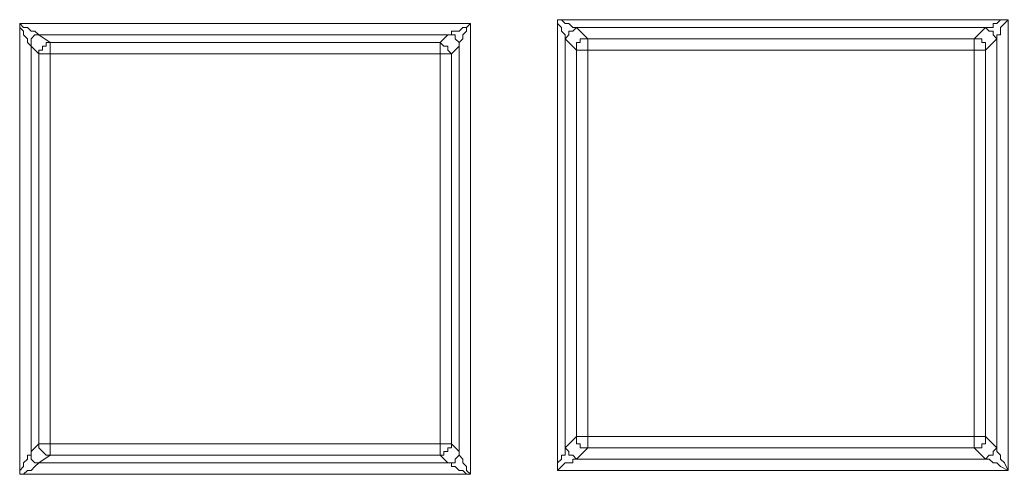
# Model space of a CAD drawing. Header units: centimetres. Extents: x -12.2 to 12.2, y -6.1 to 6.1.
# Drawn here: x -11.254 to -10.334, y -5.219 to -4.796 of the extents above; entities that cross this region are included whole.
import ezdxf

# ---------------------------------------------------------------- set-up
doc = ezdxf.new("R2010")
doc.units = ezdxf.units.CM
doc.header["$MEASUREMENT"] = 0
doc.layers.add('Camada 1', color=7, linetype='Continuous')

msp = doc.modelspace()

# ---------------------------------------------------------------- linework, layer by layer
at = {"layer": 'Camada 1', "lineweight": 9}
for points in [[(-10.75331, -4.79609), (-10.75331, -4.79609), (-10.33351, -4.79609), (-10.33351, -4.79609)], [(-10.75331, -5.2159), (-10.75331, -5.2159), (-10.75331, -4.79609), (-10.75331, -4.79609)], [(-10.33351, -4.79609), (-10.33351, -4.79609), (-10.33351, -5.2159), (-10.33351, -5.2159)], [(-11.25426, -4.79962), (-11.25426, -4.79962), (-10.83445, -4.79962), (-10.83445, -4.79962)], [(-11.25426, -5.21942), (-11.25426, -5.21942), (-11.25426, -4.79962), (-11.25426, -4.79962)], [(-10.83445, -4.79962), (-10.83445, -4.79962), (-10.83445, -5.21942), (-10.83445, -5.21942)], [(-10.35467, -4.80315), (-10.35467, -4.80315), (-10.73567, -4.80315), (-10.73567, -4.80315)], [(-10.73567, -4.80315), (-10.73567, -4.80315), (-10.72509, -4.81373), (-10.72509, -4.81373)], [(-10.36526, -4.81373), (-10.36526, -4.81373), (-10.35467, -4.80315), (-10.35467, -4.80315)], [(-10.85562, -4.8102), (-10.85562, -4.8102), (-11.23662, -4.8102), (-11.23662, -4.8102)], [(-11.23662, -4.8102), (-11.23662, -4.8102), (-11.22604, -4.81726), (-11.22604, -4.81726)], [(-10.86267, -4.81726), (-10.86267, -4.81726), (-10.85562, -4.8102), (-10.85562, -4.8102)], [(-10.74626, -4.81373), (-10.74626, -4.81373), (-10.74626, -5.19473), (-10.74626, -5.19473)], [(-10.73567, -4.82431), (-10.73567, -4.82431), (-10.74626, -4.81373), (-10.74626, -4.81373)], [(-10.72509, -4.81373), (-10.72509, -4.81373), (-10.36526, -4.81373), (-10.36526, -4.81373)], [(-10.34409, -4.81373), (-10.34409, -4.81373), (-10.35467, -4.82431), (-10.35467, -4.82431)], [(-10.34409, -5.19473), (-10.34409, -5.19473), (-10.34409, -4.81373), (-10.34409, -4.81373)], [(-11.24367, -4.82078), (-11.24367, -4.82078), (-11.24367, -5.19826), (-11.24367, -5.19826)], [(-11.23662, -4.82784), (-11.23662, -4.82784), (-11.24367, -4.82078), (-11.24367, -4.82078)], [(-11.22604, -4.81726), (-11.22604, -4.81726), (-10.86267, -4.81726), (-10.86267, -4.81726)], [(-10.84504, -4.82078), (-10.84504, -4.82078), (-10.85209, -4.82784), (-10.85209, -4.82784)], [(-10.84504, -5.19826), (-10.84504, -5.19826), (-10.84504, -4.82078), (-10.84504, -4.82078)], [(-10.73567, -5.18414), (-10.73567, -5.18414), (-10.73567, -4.82431), (-10.73567, -4.82431)], [(-10.36526, -4.82431), (-10.36526, -4.82431), (-10.72509, -4.82431), (-10.72509, -4.82431)], [(-10.72509, -4.82431), (-10.72509, -4.82431), (-10.72509, -5.18414), (-10.72509, -5.18414)], [(-10.36526, -5.18414), (-10.36526, -5.18414), (-10.36526, -4.82431), (-10.36526, -4.82431)], [(-10.35467, -4.82431), (-10.35467, -4.82431), (-10.35467, -5.18414), (-10.35467, -5.18414)], [(-11.23662, -5.1912), (-11.23662, -5.1912), (-11.23662, -4.82784), (-11.23662, -4.82784)], [(-10.86267, -4.82784), (-10.86267, -4.82784), (-11.22604, -4.82784), (-11.22604, -4.82784)], [(-11.22604, -4.82784), (-11.22604, -4.82784), (-11.22604, -5.1912), (-11.22604, -5.1912)], [(-10.86267, -5.1912), (-10.86267, -5.1912), (-10.86267, -4.82784), (-10.86267, -4.82784)], [(-10.85209, -4.82784), (-10.85209, -4.82784), (-10.85209, -5.1912), (-10.85209, -5.1912)], [(-11.24367, -5.19826), (-11.24367, -5.19826), (-11.23662, -5.1912), (-11.23662, -5.1912)], [(-11.22604, -5.1912), (-11.22604, -5.1912), (-10.86267, -5.1912), (-10.86267, -5.1912)], [(-10.85209, -5.1912), (-10.85209, -5.1912), (-10.84504, -5.19826), (-10.84504, -5.19826)], [(-10.74626, -5.19473), (-10.74626, -5.19473), (-10.73567, -5.18414), (-10.73567, -5.18414)], [(-10.72509, -5.18414), (-10.72509, -5.18414), (-10.36526, -5.18414), (-10.36526, -5.18414)], [(-10.35467, -5.18414), (-10.35467, -5.18414), (-10.34409, -5.19473), (-10.34409, -5.19473)], [(-11.22604, -5.20178), (-11.22604, -5.20178), (-11.23662, -5.20884), (-11.23662, -5.20884)], [(-10.86267, -5.20178), (-10.86267, -5.20178), (-11.22604, -5.20178), (-11.22604, -5.20178)], [(-10.85562, -5.20884), (-10.85562, -5.20884), (-10.86267, -5.20178), (-10.86267, -5.20178)], [(-10.72509, -5.19473), (-10.72509, -5.19473), (-10.73567, -5.20531), (-10.73567, -5.20531)], [(-10.36526, -5.19473), (-10.36526, -5.19473), (-10.72509, -5.19473), (-10.72509, -5.19473)], [(-10.35467, -5.20531), (-10.35467, -5.20531), (-10.36526, -5.19473), (-10.36526, -5.19473)], [(-11.23662, -5.20884), (-11.23662, -5.20884), (-10.85562, -5.20884), (-10.85562, -5.20884)], [(-10.73567, -5.20531), (-10.73567, -5.20531), (-10.35467, -5.20531), (-10.35467, -5.20531)], [(-10.83445, -5.21942), (-10.83445, -5.21942), (-11.25426, -5.21942), (-11.25426, -5.21942)], [(-10.33351, -5.2159), (-10.33351, -5.2159), (-10.75331, -5.2159), (-10.75331, -5.2159)]]:
    msp.add_open_spline(points, degree=3, dxfattribs=at)
for points, knots in [([(-10.74626, -4.81373), (-10.74626, -4.81373), (-10.74626, -4.81373), (-10.74626, -4.81373), (-10.74626, -4.81373), (-10.74626, -4.8102), (-10.74626, -4.8102), (-10.74626, -4.8102), (-10.74979, -4.80667), (-10.74979, -4.80667), (-10.74979, -4.80667), (-10.74979, -4.80315), (-10.74979, -4.80315), (-10.74979, -4.80315), (-10.75331, -4.79962), (-10.75331, -4.79962), (-10.75331, -4.79962), (-10.75331, -4.79609), (-10.75331, -4.79609)], [0, 0, 0, 0, 0.166667, 0.166667, 0.166667, 0.333333, 0.333333, 0.333333, 0.5, 0.5, 0.5, 0.666667, 0.666667, 0.666667, 0.833333, 0.833333, 0.833333, 1, 1, 1, 1]), ([(-10.75331, -4.79609), (-10.75331, -4.79609), (-10.74979, -4.79609), (-10.74979, -4.79609), (-10.74979, -4.79609), (-10.74626, -4.79962), (-10.74626, -4.79962), (-10.74626, -4.79962), (-10.74273, -4.79962), (-10.74273, -4.79962), (-10.74273, -4.79962), (-10.7392, -4.80315), (-10.7392, -4.80315), (-10.7392, -4.80315), (-10.73567, -4.80315), (-10.73567, -4.80315)], [0, 0, 0, 0, 0.2, 0.2, 0.2, 0.4, 0.4, 0.4, 0.6, 0.6, 0.6, 0.8, 0.8, 0.8, 1, 1, 1, 1]), ([(-10.35467, -4.80315), (-10.35467, -4.80315), (-10.35467, -4.80315), (-10.35467, -4.80315), (-10.35467, -4.80315), (-10.35115, -4.80315), (-10.35115, -4.80315), (-10.35115, -4.80315), (-10.34762, -4.80315), (-10.34762, -4.80315), (-10.34762, -4.80315), (-10.34762, -4.79962), (-10.34762, -4.79962), (-10.34762, -4.79962), (-10.34409, -4.79962), (-10.34409, -4.79962), (-10.34409, -4.79962), (-10.34056, -4.79609), (-10.34056, -4.79609), (-10.34056, -4.79609), (-10.33351, -4.79609), (-10.33351, -4.79609)], [0, 0, 0, 0, 0.142857, 0.142857, 0.142857, 0.285714, 0.285714, 0.285714, 0.428571, 0.428571, 0.428571, 0.571429, 0.571429, 0.571429, 0.714286, 0.714286, 0.714286, 0.857143, 0.857143, 0.857143, 1, 1, 1, 1]), ([(-10.33351, -4.79609), (-10.33351, -4.79609), (-10.33704, -4.79962), (-10.33704, -4.79962), (-10.33704, -4.79962), (-10.34056, -4.80315), (-10.34056, -4.80315), (-10.34056, -4.80315), (-10.34056, -4.80667), (-10.34056, -4.80667), (-10.34056, -4.80667), (-10.34056, -4.8102), (-10.34056, -4.8102), (-10.34056, -4.8102), (-10.34409, -4.8102), (-10.34409, -4.8102), (-10.34409, -4.8102), (-10.34409, -4.81373), (-10.34409, -4.81373)], [0, 0, 0, 0, 0.166667, 0.166667, 0.166667, 0.333333, 0.333333, 0.333333, 0.5, 0.5, 0.5, 0.666667, 0.666667, 0.666667, 0.833333, 0.833333, 0.833333, 1, 1, 1, 1]), ([(-11.25426, -4.79962), (-11.25426, -4.79962), (-11.25073, -4.80315), (-11.25073, -4.80315), (-11.25073, -4.80315), (-11.2472, -4.80315), (-11.2472, -4.80315), (-11.2472, -4.80315), (-11.24367, -4.80667), (-11.24367, -4.80667), (-11.24367, -4.80667), (-11.24015, -4.80667), (-11.24015, -4.80667), (-11.24015, -4.80667), (-11.23662, -4.8102), (-11.23662, -4.8102)], [0, 0, 0, 0, 0.2, 0.2, 0.2, 0.4, 0.4, 0.4, 0.6, 0.6, 0.6, 0.8, 0.8, 0.8, 1, 1, 1, 1]), ([(-11.24367, -4.82078), (-11.24367, -4.82078), (-11.24367, -4.82078), (-11.24367, -4.82078), (-11.24367, -4.82078), (-11.2472, -4.81726), (-11.2472, -4.81726), (-11.2472, -4.81726), (-11.2472, -4.81373), (-11.2472, -4.81373), (-11.2472, -4.81373), (-11.25073, -4.8102), (-11.25073, -4.8102), (-11.25073, -4.8102), (-11.25073, -4.80667), (-11.25073, -4.80667), (-11.25073, -4.80667), (-11.25426, -4.80315), (-11.25426, -4.80315), (-11.25426, -4.80315), (-11.25426, -4.79962), (-11.25426, -4.79962)], [0, 0, 0, 0, 0.142857, 0.142857, 0.142857, 0.285714, 0.285714, 0.285714, 0.428571, 0.428571, 0.428571, 0.571429, 0.571429, 0.571429, 0.714286, 0.714286, 0.714286, 0.857143, 0.857143, 0.857143, 1, 1, 1, 1]), ([(-10.85562, -4.8102), (-10.85562, -4.8102), (-10.85562, -4.8102), (-10.85562, -4.8102), (-10.85562, -4.8102), (-10.85209, -4.8102), (-10.85209, -4.8102), (-10.85209, -4.8102), (-10.85209, -4.80667), (-10.85209, -4.80667), (-10.85209, -4.80667), (-10.84856, -4.80667), (-10.84856, -4.80667), (-10.84856, -4.80667), (-10.84504, -4.80667), (-10.84504, -4.80667), (-10.84504, -4.80667), (-10.84151, -4.80315), (-10.84151, -4.80315), (-10.84151, -4.80315), (-10.83798, -4.80315), (-10.83798, -4.80315), (-10.83798, -4.80315), (-10.83445, -4.79962), (-10.83445, -4.79962)], [0, 0, 0, 0, 0.125, 0.125, 0.125, 0.25, 0.25, 0.25, 0.375, 0.375, 0.375, 0.5, 0.5, 0.5, 0.625, 0.625, 0.625, 0.75, 0.75, 0.75, 0.875, 0.875, 0.875, 1, 1, 1, 1]), ([(-10.83445, -4.79962), (-10.83445, -4.79962), (-10.83798, -4.80315), (-10.83798, -4.80315), (-10.83798, -4.80315), (-10.83798, -4.80667), (-10.83798, -4.80667), (-10.83798, -4.80667), (-10.84151, -4.8102), (-10.84151, -4.8102), (-10.84151, -4.8102), (-10.84151, -4.81373), (-10.84151, -4.81373), (-10.84151, -4.81373), (-10.84504, -4.81726), (-10.84504, -4.81726), (-10.84504, -4.81726), (-10.84504, -4.82078), (-10.84504, -4.82078)], [0, 0, 0, 0, 0.166667, 0.166667, 0.166667, 0.333333, 0.333333, 0.333333, 0.5, 0.5, 0.5, 0.666667, 0.666667, 0.666667, 0.833333, 0.833333, 0.833333, 1, 1, 1, 1]), ([(-10.73567, -4.80315), (-10.73567, -4.80315), (-10.73567, -4.80315), (-10.73567, -4.80315), (-10.73567, -4.80315), (-10.7392, -4.80667), (-10.7392, -4.80667), (-10.7392, -4.80667), (-10.74273, -4.80667), (-10.74273, -4.80667), (-10.74273, -4.80667), (-10.74273, -4.8102), (-10.74273, -4.8102), (-10.74273, -4.8102), (-10.74626, -4.81373), (-10.74626, -4.81373)], [0, 0, 0, 0, 0.2, 0.2, 0.2, 0.4, 0.4, 0.4, 0.6, 0.6, 0.6, 0.8, 0.8, 0.8, 1, 1, 1, 1]), ([(-10.35467, -4.80315), (-10.35467, -4.80315), (-10.35467, -4.80315), (-10.35467, -4.80315), (-10.35467, -4.80315), (-10.35115, -4.80667), (-10.35115, -4.80667), (-10.35115, -4.80667), (-10.34762, -4.80667), (-10.34762, -4.80667), (-10.34762, -4.80667), (-10.34762, -4.8102), (-10.34762, -4.8102), (-10.34762, -4.8102), (-10.34409, -4.81373), (-10.34409, -4.81373)], [0, 0, 0, 0, 0.2, 0.2, 0.2, 0.4, 0.4, 0.4, 0.6, 0.6, 0.6, 0.8, 0.8, 0.8, 1, 1, 1, 1]), ([(-11.24367, -4.82078), (-11.24367, -4.82078), (-11.24367, -4.81726), (-11.24367, -4.81726), (-11.24367, -4.81726), (-11.24367, -4.81373), (-11.24367, -4.81373), (-11.24367, -4.81373), (-11.24015, -4.8102), (-11.24015, -4.8102), (-11.24015, -4.8102), (-11.23662, -4.8102), (-11.23662, -4.8102)], [0, 0, 0, 0, 0.25, 0.25, 0.25, 0.5, 0.5, 0.5, 0.75, 0.75, 0.75, 1, 1, 1, 1]), ([(-10.84504, -4.82078), (-10.84504, -4.82078), (-10.84504, -4.81726), (-10.84504, -4.81726), (-10.84504, -4.81726), (-10.84856, -4.81373), (-10.84856, -4.81373), (-10.84856, -4.81373), (-10.84856, -4.8102), (-10.84856, -4.8102), (-10.84856, -4.8102), (-10.85209, -4.8102), (-10.85209, -4.8102), (-10.85209, -4.8102), (-10.85562, -4.8102), (-10.85562, -4.8102)], [0, 0, 0, 0, 0.2, 0.2, 0.2, 0.4, 0.4, 0.4, 0.6, 0.6, 0.6, 0.8, 0.8, 0.8, 1, 1, 1, 1]), ([(-10.72509, -4.81373), (-10.72509, -4.81373), (-10.72862, -4.81373), (-10.72862, -4.81373), (-10.72862, -4.81373), (-10.73215, -4.81373), (-10.73215, -4.81373), (-10.73215, -4.81373), (-10.73215, -4.81726), (-10.73215, -4.81726), (-10.73215, -4.81726), (-10.73567, -4.81726), (-10.73567, -4.81726), (-10.73567, -4.81726), (-10.73567, -4.82078), (-10.73567, -4.82078), (-10.73567, -4.82078), (-10.73567, -4.82431), (-10.73567, -4.82431)], [0, 0, 0, 0, 0.166667, 0.166667, 0.166667, 0.333333, 0.333333, 0.333333, 0.5, 0.5, 0.5, 0.666667, 0.666667, 0.666667, 0.833333, 0.833333, 0.833333, 1, 1, 1, 1]), ([(-10.72509, -4.81373), (-10.72509, -4.81373), (-10.72509, -4.81373), (-10.72509, -4.81373), (-10.72509, -4.81373), (-10.72509, -4.81726), (-10.72509, -4.81726), (-10.72509, -4.81726), (-10.72509, -4.82078), (-10.72509, -4.82078), (-10.72509, -4.82078), (-10.72509, -4.82431), (-10.72509, -4.82431)], [0, 0, 0, 0, 0.25, 0.25, 0.25, 0.5, 0.5, 0.5, 0.75, 0.75, 0.75, 1, 1, 1, 1]), ([(-10.36526, -4.81373), (-10.36526, -4.81373), (-10.36173, -4.81373), (-10.36173, -4.81373), (-10.36173, -4.81373), (-10.3582, -4.81373), (-10.3582, -4.81373), (-10.3582, -4.81373), (-10.3582, -4.81726), (-10.3582, -4.81726), (-10.3582, -4.81726), (-10.35467, -4.81726), (-10.35467, -4.81726), (-10.35467, -4.81726), (-10.35467, -4.82078), (-10.35467, -4.82078), (-10.35467, -4.82078), (-10.35467, -4.82431), (-10.35467, -4.82431)], [0, 0, 0, 0, 0.166667, 0.166667, 0.166667, 0.333333, 0.333333, 0.333333, 0.5, 0.5, 0.5, 0.666667, 0.666667, 0.666667, 0.833333, 0.833333, 0.833333, 1, 1, 1, 1]), ([(-10.36526, -4.81373), (-10.36526, -4.81373), (-10.36526, -4.81373), (-10.36526, -4.81373), (-10.36526, -4.81373), (-10.36526, -4.81726), (-10.36526, -4.81726), (-10.36526, -4.81726), (-10.36526, -4.82078), (-10.36526, -4.82078), (-10.36526, -4.82078), (-10.36526, -4.82431), (-10.36526, -4.82431)], [0, 0, 0, 0, 0.25, 0.25, 0.25, 0.5, 0.5, 0.5, 0.75, 0.75, 0.75, 1, 1, 1, 1]), ([(-11.23662, -4.82784), (-11.23662, -4.82784), (-11.23662, -4.82784), (-11.23662, -4.82784), (-11.23662, -4.82784), (-11.23662, -4.82431), (-11.23662, -4.82431), (-11.23662, -4.82431), (-11.23309, -4.82431), (-11.23309, -4.82431), (-11.23309, -4.82431), (-11.23309, -4.82078), (-11.23309, -4.82078), (-11.23309, -4.82078), (-11.22956, -4.82078), (-11.22956, -4.82078), (-11.22956, -4.82078), (-11.22956, -4.81726), (-11.22956, -4.81726), (-11.22956, -4.81726), (-11.22604, -4.81726), (-11.22604, -4.81726)], [0, 0, 0, 0, 0.142857, 0.142857, 0.142857, 0.285714, 0.285714, 0.285714, 0.428571, 0.428571, 0.428571, 0.571429, 0.571429, 0.571429, 0.714286, 0.714286, 0.714286, 0.857143, 0.857143, 0.857143, 1, 1, 1, 1]), ([(-11.22604, -4.82784), (-11.22604, -4.82784), (-11.22604, -4.82784), (-11.22604, -4.82784), (-11.22604, -4.82784), (-11.22604, -4.82431), (-11.22604, -4.82431), (-11.22604, -4.82431), (-11.22604, -4.82078), (-11.22604, -4.82078), (-11.22604, -4.82078), (-11.22604, -4.81726), (-11.22604, -4.81726)], [0, 0, 0, 0, 0.25, 0.25, 0.25, 0.5, 0.5, 0.5, 0.75, 0.75, 0.75, 1, 1, 1, 1]), ([(-10.85209, -4.82784), (-10.85209, -4.82784), (-10.85209, -4.82784), (-10.85209, -4.82784), (-10.85209, -4.82784), (-10.85562, -4.82431), (-10.85562, -4.82431), (-10.85562, -4.82431), (-10.85562, -4.82078), (-10.85562, -4.82078), (-10.85562, -4.82078), (-10.85915, -4.82078), (-10.85915, -4.82078), (-10.85915, -4.82078), (-10.86267, -4.81726), (-10.86267, -4.81726)], [0, 0, 0, 0, 0.2, 0.2, 0.2, 0.4, 0.4, 0.4, 0.6, 0.6, 0.6, 0.8, 0.8, 0.8, 1, 1, 1, 1]), ([(-10.86267, -4.82784), (-10.86267, -4.82784), (-10.86267, -4.82784), (-10.86267, -4.82784), (-10.86267, -4.82784), (-10.86267, -4.82431), (-10.86267, -4.82431), (-10.86267, -4.82431), (-10.86267, -4.82078), (-10.86267, -4.82078), (-10.86267, -4.82078), (-10.86267, -4.81726), (-10.86267, -4.81726)], [0, 0, 0, 0, 0.25, 0.25, 0.25, 0.5, 0.5, 0.5, 0.75, 0.75, 0.75, 1, 1, 1, 1]), ([(-10.73567, -4.82431), (-10.73567, -4.82431), (-10.73567, -4.82431), (-10.73567, -4.82431), (-10.73567, -4.82431), (-10.73215, -4.82431), (-10.73215, -4.82431), (-10.73215, -4.82431), (-10.72862, -4.82431), (-10.72862, -4.82431), (-10.72862, -4.82431), (-10.72509, -4.82431), (-10.72509, -4.82431)], [0, 0, 0, 0, 0.25, 0.25, 0.25, 0.5, 0.5, 0.5, 0.75, 0.75, 0.75, 1, 1, 1, 1]), ([(-10.36526, -4.82431), (-10.36526, -4.82431), (-10.36173, -4.82431), (-10.36173, -4.82431), (-10.36173, -4.82431), (-10.3582, -4.82431), (-10.3582, -4.82431), (-10.3582, -4.82431), (-10.35467, -4.82431), (-10.35467, -4.82431)], [0, 0, 0, 0, 0.333333, 0.333333, 0.333333, 0.666667, 0.666667, 0.666667, 1, 1, 1, 1]), ([(-11.23662, -4.82784), (-11.23662, -4.82784), (-11.23662, -4.82784), (-11.23662, -4.82784), (-11.23662, -4.82784), (-11.23309, -4.82784), (-11.23309, -4.82784), (-11.23309, -4.82784), (-11.22956, -4.82784), (-11.22956, -4.82784), (-11.22956, -4.82784), (-11.22604, -4.82784), (-11.22604, -4.82784)], [0, 0, 0, 0, 0.25, 0.25, 0.25, 0.5, 0.5, 0.5, 0.75, 0.75, 0.75, 1, 1, 1, 1]), ([(-10.86267, -4.82784), (-10.86267, -4.82784), (-10.86267, -4.82784), (-10.86267, -4.82784), (-10.86267, -4.82784), (-10.85915, -4.82784), (-10.85915, -4.82784), (-10.85915, -4.82784), (-10.85562, -4.82784), (-10.85562, -4.82784), (-10.85562, -4.82784), (-10.85209, -4.82784), (-10.85209, -4.82784)], [0, 0, 0, 0, 0.25, 0.25, 0.25, 0.5, 0.5, 0.5, 0.75, 0.75, 0.75, 1, 1, 1, 1]), ([(-11.23662, -5.1912), (-11.23662, -5.1912), (-11.23662, -5.19473), (-11.23662, -5.19473), (-11.23662, -5.19473), (-11.23309, -5.19826), (-11.23309, -5.19826), (-11.23309, -5.19826), (-11.22956, -5.20178), (-11.22956, -5.20178), (-11.22956, -5.20178), (-11.22604, -5.20178), (-11.22604, -5.20178)], [0, 0, 0, 0, 0.25, 0.25, 0.25, 0.5, 0.5, 0.5, 0.75, 0.75, 0.75, 1, 1, 1, 1]), ([(-11.23662, -5.1912), (-11.23662, -5.1912), (-11.23662, -5.1912), (-11.23662, -5.1912), (-11.23662, -5.1912), (-11.23309, -5.1912), (-11.23309, -5.1912), (-11.23309, -5.1912), (-11.22956, -5.1912), (-11.22956, -5.1912), (-11.22956, -5.1912), (-11.22604, -5.1912), (-11.22604, -5.1912)], [0, 0, 0, 0, 0.25, 0.25, 0.25, 0.5, 0.5, 0.5, 0.75, 0.75, 0.75, 1, 1, 1, 1]), ([(-11.22604, -5.20178), (-11.22604, -5.20178), (-11.22604, -5.20178), (-11.22604, -5.20178), (-11.22604, -5.20178), (-11.22604, -5.19826), (-11.22604, -5.19826), (-11.22604, -5.19826), (-11.22604, -5.19473), (-11.22604, -5.19473), (-11.22604, -5.19473), (-11.22604, -5.1912), (-11.22604, -5.1912)], [0, 0, 0, 0, 0.25, 0.25, 0.25, 0.5, 0.5, 0.5, 0.75, 0.75, 0.75, 1, 1, 1, 1]), ([(-10.86267, -5.20178), (-10.86267, -5.20178), (-10.86267, -5.20178), (-10.86267, -5.20178), (-10.86267, -5.20178), (-10.85915, -5.20178), (-10.85915, -5.20178), (-10.85915, -5.20178), (-10.85915, -5.19826), (-10.85915, -5.19826), (-10.85915, -5.19826), (-10.85562, -5.19826), (-10.85562, -5.19826), (-10.85562, -5.19826), (-10.85562, -5.19473), (-10.85562, -5.19473), (-10.85562, -5.19473), (-10.85209, -5.19473), (-10.85209, -5.19473), (-10.85209, -5.19473), (-10.85209, -5.1912), (-10.85209, -5.1912)], [0, 0, 0, 0, 0.142857, 0.142857, 0.142857, 0.285714, 0.285714, 0.285714, 0.428571, 0.428571, 0.428571, 0.571429, 0.571429, 0.571429, 0.714286, 0.714286, 0.714286, 0.857143, 0.857143, 0.857143, 1, 1, 1, 1]), ([(-10.86267, -5.20178), (-10.86267, -5.20178), (-10.86267, -5.20178), (-10.86267, -5.20178), (-10.86267, -5.20178), (-10.86267, -5.19826), (-10.86267, -5.19826), (-10.86267, -5.19826), (-10.86267, -5.19473), (-10.86267, -5.19473), (-10.86267, -5.19473), (-10.86267, -5.1912), (-10.86267, -5.1912)], [0, 0, 0, 0, 0.25, 0.25, 0.25, 0.5, 0.5, 0.5, 0.75, 0.75, 0.75, 1, 1, 1, 1]), ([(-10.86267, -5.1912), (-10.86267, -5.1912), (-10.86267, -5.1912), (-10.86267, -5.1912), (-10.86267, -5.1912), (-10.85915, -5.1912), (-10.85915, -5.1912), (-10.85915, -5.1912), (-10.85562, -5.1912), (-10.85562, -5.1912), (-10.85562, -5.1912), (-10.85209, -5.1912), (-10.85209, -5.1912)], [0, 0, 0, 0, 0.25, 0.25, 0.25, 0.5, 0.5, 0.5, 0.75, 0.75, 0.75, 1, 1, 1, 1]), ([(-10.73567, -5.18414), (-10.73567, -5.18414), (-10.73567, -5.18767), (-10.73567, -5.18767), (-10.73567, -5.18767), (-10.73567, -5.1912), (-10.73567, -5.1912), (-10.73567, -5.1912), (-10.73215, -5.1912), (-10.73215, -5.1912), (-10.73215, -5.1912), (-10.73215, -5.19473), (-10.73215, -5.19473), (-10.73215, -5.19473), (-10.72862, -5.19473), (-10.72862, -5.19473), (-10.72862, -5.19473), (-10.72509, -5.19473), (-10.72509, -5.19473)], [0, 0, 0, 0, 0.166667, 0.166667, 0.166667, 0.333333, 0.333333, 0.333333, 0.5, 0.5, 0.5, 0.666667, 0.666667, 0.666667, 0.833333, 0.833333, 0.833333, 1, 1, 1, 1]), ([(-10.73567, -5.18414), (-10.73567, -5.18414), (-10.73567, -5.18414), (-10.73567, -5.18414), (-10.73567, -5.18414), (-10.73215, -5.18414), (-10.73215, -5.18414), (-10.73215, -5.18414), (-10.72862, -5.18414), (-10.72862, -5.18414), (-10.72862, -5.18414), (-10.72509, -5.18414), (-10.72509, -5.18414)], [0, 0, 0, 0, 0.25, 0.25, 0.25, 0.5, 0.5, 0.5, 0.75, 0.75, 0.75, 1, 1, 1, 1]), ([(-10.72509, -5.18414), (-10.72509, -5.18414), (-10.72509, -5.18767), (-10.72509, -5.18767), (-10.72509, -5.18767), (-10.72509, -5.1912), (-10.72509, -5.1912), (-10.72509, -5.1912), (-10.72509, -5.19473), (-10.72509, -5.19473)], [0, 0, 0, 0, 0.333333, 0.333333, 0.333333, 0.666667, 0.666667, 0.666667, 1, 1, 1, 1]), ([(-10.36526, -5.19473), (-10.36526, -5.19473), (-10.36173, -5.19473), (-10.36173, -5.19473), (-10.36173, -5.19473), (-10.3582, -5.19473), (-10.3582, -5.19473), (-10.3582, -5.19473), (-10.3582, -5.1912), (-10.3582, -5.1912), (-10.3582, -5.1912), (-10.35467, -5.1912), (-10.35467, -5.1912), (-10.35467, -5.1912), (-10.35467, -5.18767), (-10.35467, -5.18767), (-10.35467, -5.18767), (-10.35467, -5.18414), (-10.35467, -5.18414)], [0, 0, 0, 0, 0.166667, 0.166667, 0.166667, 0.333333, 0.333333, 0.333333, 0.5, 0.5, 0.5, 0.666667, 0.666667, 0.666667, 0.833333, 0.833333, 0.833333, 1, 1, 1, 1]), ([(-10.36526, -5.18414), (-10.36526, -5.18414), (-10.36526, -5.18767), (-10.36526, -5.18767), (-10.36526, -5.18767), (-10.36526, -5.1912), (-10.36526, -5.1912), (-10.36526, -5.1912), (-10.36526, -5.19473), (-10.36526, -5.19473)], [0, 0, 0, 0, 0.333333, 0.333333, 0.333333, 0.666667, 0.666667, 0.666667, 1, 1, 1, 1]), ([(-10.36526, -5.18414), (-10.36526, -5.18414), (-10.36173, -5.18414), (-10.36173, -5.18414), (-10.36173, -5.18414), (-10.3582, -5.18414), (-10.3582, -5.18414), (-10.3582, -5.18414), (-10.35467, -5.18414), (-10.35467, -5.18414)], [0, 0, 0, 0, 0.333333, 0.333333, 0.333333, 0.666667, 0.666667, 0.666667, 1, 1, 1, 1]), ([(-11.25426, -5.21942), (-11.25426, -5.21942), (-11.25426, -5.2159), (-11.25426, -5.2159), (-11.25426, -5.2159), (-11.25073, -5.21237), (-11.25073, -5.21237), (-11.25073, -5.21237), (-11.25073, -5.20884), (-11.25073, -5.20884), (-11.25073, -5.20884), (-11.2472, -5.20531), (-11.2472, -5.20531), (-11.2472, -5.20531), (-11.2472, -5.20178), (-11.2472, -5.20178), (-11.2472, -5.20178), (-11.24367, -5.20178), (-11.24367, -5.20178), (-11.24367, -5.20178), (-11.24367, -5.19826), (-11.24367, -5.19826)], [0, 0, 0, 0, 0.142857, 0.142857, 0.142857, 0.285714, 0.285714, 0.285714, 0.428571, 0.428571, 0.428571, 0.571429, 0.571429, 0.571429, 0.714286, 0.714286, 0.714286, 0.857143, 0.857143, 0.857143, 1, 1, 1, 1]), ([(-11.24367, -5.19826), (-11.24367, -5.19826), (-11.24367, -5.20178), (-11.24367, -5.20178), (-11.24367, -5.20178), (-11.24367, -5.20531), (-11.24367, -5.20531), (-11.24367, -5.20531), (-11.24015, -5.20884), (-11.24015, -5.20884), (-11.24015, -5.20884), (-11.23662, -5.20884), (-11.23662, -5.20884)], [0, 0, 0, 0, 0.25, 0.25, 0.25, 0.5, 0.5, 0.5, 0.75, 0.75, 0.75, 1, 1, 1, 1]), ([(-10.85562, -5.20884), (-10.85562, -5.20884), (-10.85209, -5.20884), (-10.85209, -5.20884), (-10.85209, -5.20884), (-10.84856, -5.20884), (-10.84856, -5.20884), (-10.84856, -5.20884), (-10.84856, -5.20531), (-10.84856, -5.20531), (-10.84856, -5.20531), (-10.84504, -5.20178), (-10.84504, -5.20178), (-10.84504, -5.20178), (-10.84504, -5.19826), (-10.84504, -5.19826)], [0, 0, 0, 0, 0.2, 0.2, 0.2, 0.4, 0.4, 0.4, 0.6, 0.6, 0.6, 0.8, 0.8, 0.8, 1, 1, 1, 1]), ([(-10.84504, -5.19826), (-10.84504, -5.19826), (-10.84504, -5.20178), (-10.84504, -5.20178), (-10.84504, -5.20178), (-10.84151, -5.20531), (-10.84151, -5.20531), (-10.84151, -5.20531), (-10.84151, -5.20884), (-10.84151, -5.20884), (-10.84151, -5.20884), (-10.83798, -5.21237), (-10.83798, -5.21237), (-10.83798, -5.21237), (-10.83798, -5.2159), (-10.83798, -5.2159), (-10.83798, -5.2159), (-10.83445, -5.21942), (-10.83445, -5.21942)], [0, 0, 0, 0, 0.166667, 0.166667, 0.166667, 0.333333, 0.333333, 0.333333, 0.5, 0.5, 0.5, 0.666667, 0.666667, 0.666667, 0.833333, 0.833333, 0.833333, 1, 1, 1, 1]), ([(-10.75331, -5.2159), (-10.75331, -5.2159), (-10.75331, -5.20884), (-10.75331, -5.20884), (-10.75331, -5.20884), (-10.74979, -5.20531), (-10.74979, -5.20531), (-10.74979, -5.20531), (-10.74979, -5.20178), (-10.74979, -5.20178), (-10.74979, -5.20178), (-10.74626, -5.20178), (-10.74626, -5.20178), (-10.74626, -5.20178), (-10.74626, -5.19826), (-10.74626, -5.19826), (-10.74626, -5.19826), (-10.74626, -5.19473), (-10.74626, -5.19473)], [0, 0, 0, 0, 0.166667, 0.166667, 0.166667, 0.333333, 0.333333, 0.333333, 0.5, 0.5, 0.5, 0.666667, 0.666667, 0.666667, 0.833333, 0.833333, 0.833333, 1, 1, 1, 1]), ([(-10.74626, -5.19473), (-10.74626, -5.19473), (-10.74626, -5.19473), (-10.74626, -5.19473), (-10.74626, -5.19473), (-10.74273, -5.19826), (-10.74273, -5.19826), (-10.74273, -5.19826), (-10.74273, -5.20178), (-10.74273, -5.20178), (-10.74273, -5.20178), (-10.7392, -5.20178), (-10.7392, -5.20178), (-10.7392, -5.20178), (-10.73567, -5.20531), (-10.73567, -5.20531)], [0, 0, 0, 0, 0.2, 0.2, 0.2, 0.4, 0.4, 0.4, 0.6, 0.6, 0.6, 0.8, 0.8, 0.8, 1, 1, 1, 1]), ([(-10.35467, -5.20531), (-10.35467, -5.20531), (-10.35467, -5.20531), (-10.35467, -5.20531), (-10.35467, -5.20531), (-10.35115, -5.20178), (-10.35115, -5.20178), (-10.35115, -5.20178), (-10.34762, -5.20178), (-10.34762, -5.20178), (-10.34762, -5.20178), (-10.34762, -5.19826), (-10.34762, -5.19826), (-10.34762, -5.19826), (-10.34409, -5.19473), (-10.34409, -5.19473)], [0, 0, 0, 0, 0.2, 0.2, 0.2, 0.4, 0.4, 0.4, 0.6, 0.6, 0.6, 0.8, 0.8, 0.8, 1, 1, 1, 1]), ([(-10.34409, -5.19473), (-10.34409, -5.19473), (-10.34409, -5.19473), (-10.34409, -5.19473), (-10.34409, -5.19473), (-10.34409, -5.19826), (-10.34409, -5.19826), (-10.34409, -5.19826), (-10.34056, -5.20178), (-10.34056, -5.20178), (-10.34056, -5.20178), (-10.34056, -5.20531), (-10.34056, -5.20531), (-10.34056, -5.20531), (-10.33704, -5.20884), (-10.33704, -5.20884), (-10.33704, -5.20884), (-10.33351, -5.2159), (-10.33351, -5.2159)], [0, 0, 0, 0, 0.166667, 0.166667, 0.166667, 0.333333, 0.333333, 0.333333, 0.5, 0.5, 0.5, 0.666667, 0.666667, 0.666667, 0.833333, 0.833333, 0.833333, 1, 1, 1, 1]), ([(-11.23662, -5.20884), (-11.23662, -5.20884), (-11.23662, -5.20884), (-11.23662, -5.20884), (-11.23662, -5.20884), (-11.24015, -5.21237), (-11.24015, -5.21237), (-11.24015, -5.21237), (-11.24367, -5.2159), (-11.24367, -5.2159), (-11.24367, -5.2159), (-11.2472, -5.2159), (-11.2472, -5.2159), (-11.2472, -5.2159), (-11.25073, -5.21942), (-11.25073, -5.21942), (-11.25073, -5.21942), (-11.25426, -5.21942), (-11.25426, -5.21942)], [0, 0, 0, 0, 0.166667, 0.166667, 0.166667, 0.333333, 0.333333, 0.333333, 0.5, 0.5, 0.5, 0.666667, 0.666667, 0.666667, 0.833333, 0.833333, 0.833333, 1, 1, 1, 1]), ([(-10.83445, -5.21942), (-10.83445, -5.21942), (-10.83798, -5.21942), (-10.83798, -5.21942), (-10.83798, -5.21942), (-10.84151, -5.2159), (-10.84151, -5.2159), (-10.84151, -5.2159), (-10.84504, -5.2159), (-10.84504, -5.2159), (-10.84504, -5.2159), (-10.84856, -5.21237), (-10.84856, -5.21237), (-10.84856, -5.21237), (-10.85209, -5.21237), (-10.85209, -5.21237), (-10.85209, -5.21237), (-10.85209, -5.20884), (-10.85209, -5.20884), (-10.85209, -5.20884), (-10.85562, -5.20884), (-10.85562, -5.20884)], [0, 0, 0, 0, 0.142857, 0.142857, 0.142857, 0.285714, 0.285714, 0.285714, 0.428571, 0.428571, 0.428571, 0.571429, 0.571429, 0.571429, 0.714286, 0.714286, 0.714286, 0.857143, 0.857143, 0.857143, 1, 1, 1, 1]), ([(-10.73567, -5.20531), (-10.73567, -5.20531), (-10.73567, -5.20531), (-10.73567, -5.20531), (-10.73567, -5.20531), (-10.7392, -5.20531), (-10.7392, -5.20531), (-10.7392, -5.20531), (-10.7392, -5.20884), (-10.7392, -5.20884), (-10.7392, -5.20884), (-10.74273, -5.20884), (-10.74273, -5.20884), (-10.74273, -5.20884), (-10.74626, -5.20884), (-10.74626, -5.20884), (-10.74626, -5.20884), (-10.74979, -5.21237), (-10.74979, -5.21237), (-10.74979, -5.21237), (-10.75331, -5.2159), (-10.75331, -5.2159)], [0, 0, 0, 0, 0.142857, 0.142857, 0.142857, 0.285714, 0.285714, 0.285714, 0.428571, 0.428571, 0.428571, 0.571429, 0.571429, 0.571429, 0.714286, 0.714286, 0.714286, 0.857143, 0.857143, 0.857143, 1, 1, 1, 1]), ([(-10.33351, -5.2159), (-10.33351, -5.2159), (-10.34056, -5.21237), (-10.34056, -5.21237), (-10.34056, -5.21237), (-10.34409, -5.20884), (-10.34409, -5.20884), (-10.34409, -5.20884), (-10.34762, -5.20884), (-10.34762, -5.20884), (-10.34762, -5.20884), (-10.35115, -5.20531), (-10.35115, -5.20531), (-10.35115, -5.20531), (-10.35467, -5.20531), (-10.35467, -5.20531)], [0, 0, 0, 0, 0.2, 0.2, 0.2, 0.4, 0.4, 0.4, 0.6, 0.6, 0.6, 0.8, 0.8, 0.8, 1, 1, 1, 1])]:
    msp.add_open_spline(points, degree=3, knots=knots, dxfattribs=at)

doc.saveas('drawing.dxf')
